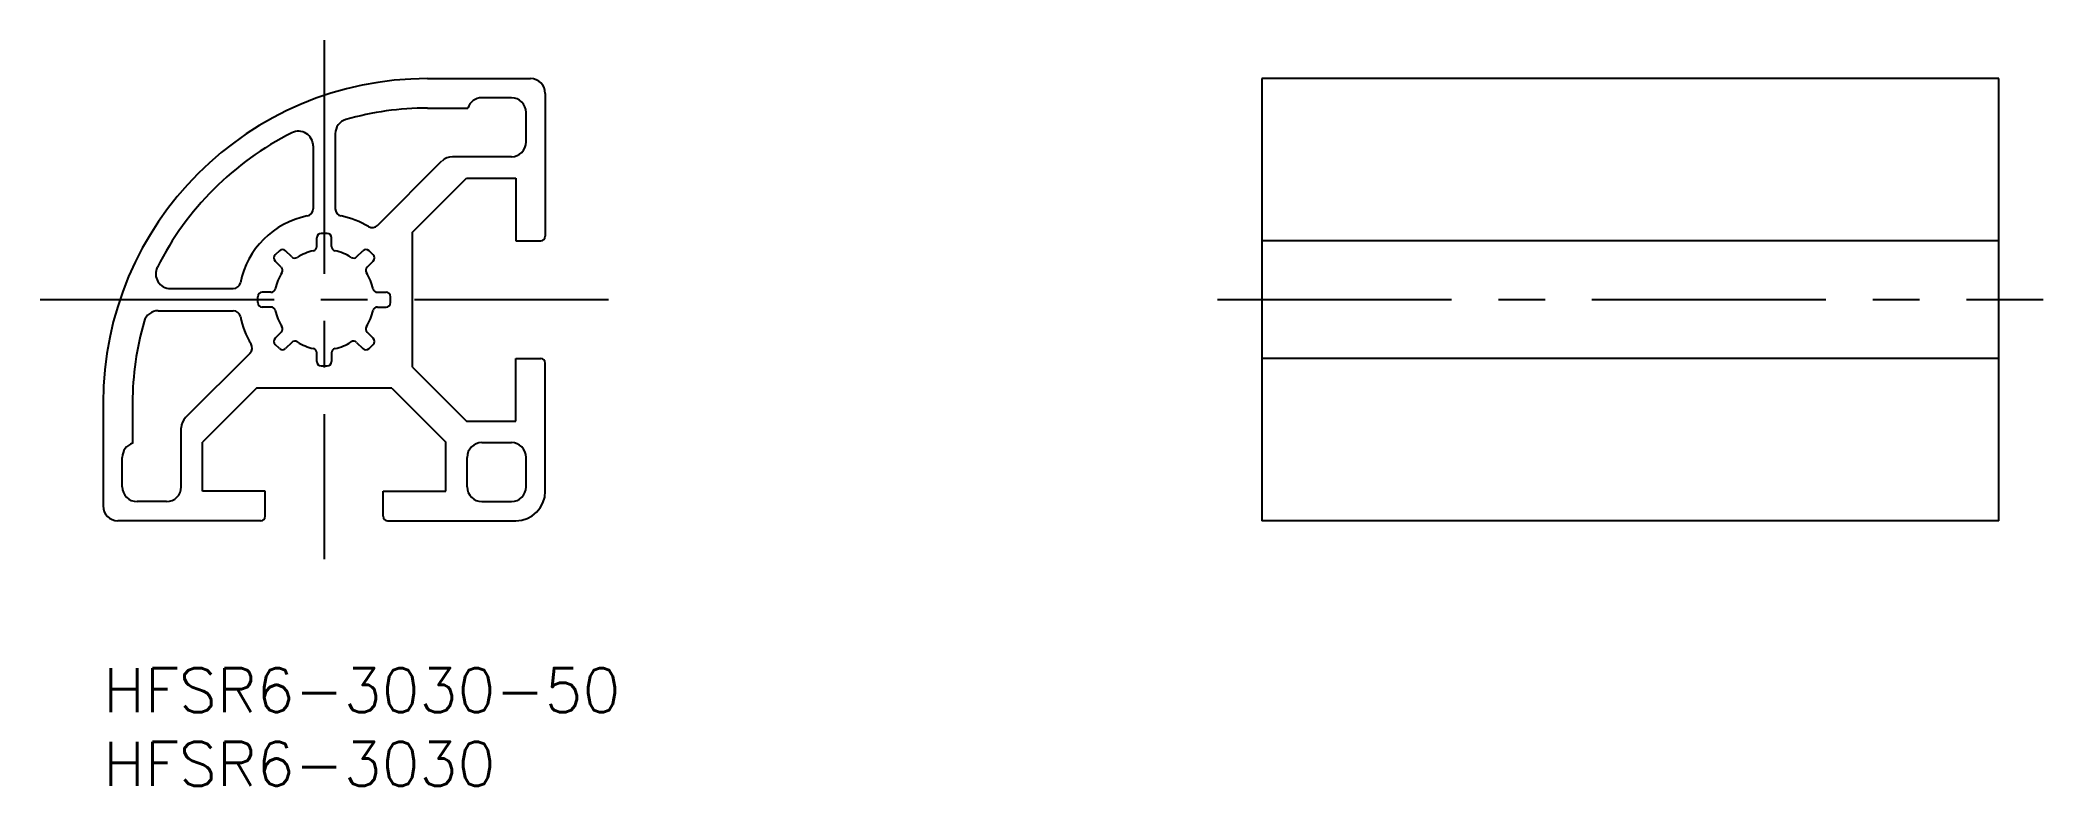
# Model space of a CAD drawing. Extents: x -4 to 132, y -8 to 43.
import ezdxf

# ---------------------------------------------------------------- set-up
doc = ezdxf.new("R2010")
doc.units = 0
doc.header["$LTSCALE"] = 0.5
doc.linetypes.add('CENTER', pattern=[50.8, 31.75, -6.35, 6.35, -6.35])
for name, color, linetype in [('MSM_CENTER', 1, 'CENTER'), ('MSM_CONTINUOUS', 7, 'CONTINUOUS'), ('MSM_PART_NUMBER', 7, 'CONTINUOUS')]:
    doc.layers.add(name, color=color, linetype=linetype)
doc.styles.get("Standard").update_dxf_attribs({"font": 'txt.shx', "height": 3, "bigfont": 'bigfont.shx'})

# ---------------------------------------------------------------- blocks, each defined once
blk = doc.blocks.new('*U2')
at = {"layer": 'MSM_PART_NUMBER'}
blk.add_text('HFSR6-3030-50', height=3, dxfattribs=at).set_placement((0, -3))
blk = doc.blocks.new('*U3')
at = {"layer": 'MSM_PART_NUMBER'}
blk.add_text('HFSR6-3030', height=3, dxfattribs=at).set_placement((0, -8))

msp = doc.modelspace()

# ---------------------------------------------------------------- linework, layer by layer
at = {"layer": 'MSM_CENTER'}
for p, q in [((15, 42.62), (15, 7.38)), ((-4.28, 25), (34.28, 25)), ((75.61, 25), (131.61, 25))]:
    msp.add_line(p, q, dxfattribs=at)
at = {"layer": 'MSM_CONTINUOUS'}
for p, q in [((22, 40), (29, 40)), ((128.61, 40), (78.61, 40)), ((78.61, 40), (78.61, 10)), ((128.61, 10), (128.61, 40)), ((27.7, 38.7), (25.7, 38.7)), ((30, 39), (30, 29.3)), ((22, 38), (24.75, 38)), ((28.7, 35.7), (28.7, 37.7)), ((14.25, 35.43), (14.25, 31.17)), ((15.75, 36.26), (15.75, 31.17)), ((18.62, 30.03), (22.99, 34.41)), ((27.7, 34.7), (23.7, 34.7)), ((21, 29.59), (24.66, 33.25)), ((24.66, 33.25), (28, 33.25)), ((28, 33.25), (28, 29)), ((14.5, 28.61), (14.5, 29.2)), ((15.2, 29.5), (14.8, 29.5)), ((15.5, 28.61), (15.5, 29.2)), ((21, 20.41), (21, 29.59)), ((28, 29), (29.7, 29)), ((128.61, 29), (78.61, 29)), ((11.96, 28.32), (11.68, 28.04)), ((12.09, 27.2), (11.68, 27.62)), ((12.8, 27.91), (12.38, 28.32)), ((17.2, 27.91), (17.62, 28.32)), ((17.91, 27.2), (18.32, 27.62)), ((18.32, 28.04), (18.04, 28.32)), ((4.57, 25.75), (8.83, 25.75)), ((10.5, 24.8), (10.5, 25.2)), ((11.39, 25.5), (10.8, 25.5)), ((11.39, 24.5), (10.8, 24.5)), ((18.61, 25.5), (19.2, 25.5)), ((18.61, 24.5), (19.2, 24.5)), ((19.5, 24.8), (19.5, 25.2)), ((3.74, 24.25), (8.83, 24.25)), ((12.09, 22.8), (11.68, 22.38)), ((11.96, 21.68), (11.68, 21.96)), ((12.8, 22.09), (12.38, 21.68)), ((17.2, 22.09), (17.62, 21.68)), ((17.91, 22.8), (18.32, 22.38)), ((18.04, 21.68), (18.32, 21.96)), ((9.97, 21.38), (5.59, 17.01)), ((14.5, 20.8), (14.5, 21.39)), ((14.8, 20.5), (15.2, 20.5)), ((15.5, 21.39), (15.5, 20.8)), ((21, 20.41), (24.66, 16.75)), ((28, 16.75), (28, 21)), ((28, 21), (29.7, 21)), ((30, 12), (30, 20.7)), ((128.61, 21), (78.61, 21)), ((0, 18), (0, 11)), ((2, 18), (2, 15.25)), ((2, 18), (2, 15.4)), ((10.41, 19), (6.75, 15.34)), ((19.59, 19), (10.41, 19)), ((19.59, 19), (23.25, 15.34)), ((24.66, 16.75), (28, 16.75)), ((5.3, 12.3), (5.3, 16.3)), ((6.75, 12), (6.75, 15.34)), ((23.25, 12), (23.25, 15.34)), ((25.7, 15.3), (27.7, 15.3)), ((1.3, 12.3), (1.3, 14.3)), ((24.7, 12.3), (24.7, 14.3)), ((28.7, 12.3), (28.7, 14.3)), ((4.3, 11.3), (2.3, 11.3)), ((11, 12), (6.75, 12)), ((11, 10.3), (11, 12)), ((19, 12), (23.25, 12)), ((19, 10.3), (19, 12)), ((25.7, 11.3), (27.7, 11.3)), ((10.7, 10), (1, 10)), ((19.3, 10), (28, 10)), ((128.61, 10), (78.61, 10))]:
    msp.add_line(p, q, dxfattribs=at)
for centre, radius, start, end in [((22, 18), 22, 90, 180), ((29, 39), 1, 0, 90), ((25.7, 37.7), 1, 90, 162.5424), ((27.7, 37.7), 1, 0, 90), ((16.75, 36.26), 1, 106.0404, 180), ((22, 18), 20, 90, 106.0404), ((22, 18), 20.5, 116.6615, 153.3385), ((13.25, 35.43), 1, 0, 116.6615), ((27.7, 35.7), 1, 270, 0), ((23.7, 33.7), 1, 90, 135), ((15, 25), 5.8, 101.4442, 168.5559), ((13.75, 31.17), 0.5, 281.4441, 0), ((16.25, 31.17), 0.5, 180, 258.5559), ((15, 25), 5.8, 58.7741, 78.5559), ((18.27, 30.39), 0.5, 238.7741, 315), ((14.2, 28.61), 0.3, 282.487, 0), ((14.8, 29.2), 0.3, 90, 180), ((15.2, 29.2), 0.3, 0, 90), ((15.8, 28.61), 0.3, 180, 257.5132), ((29.7, 29.3), 0.3, 270, 0), ((4.57, 26.75), 1, 153.3385, 270), ((11.89, 27.83), 0.3, 135, 225), ((12.17, 28.11), 0.3, 45, 135), ((11.88, 26.99), 0.3, 327.487, 45), ((13.01, 28.12), 0.3, 225, 302.5132), ((15, 25), 3.4, 102.487, 122.5132), ((15, 25), 3.4, 57.4869, 77.5132), ((16.99, 28.12), 0.3, 237.4869, 315), ((17.83, 28.11), 0.3, 45, 135), ((18.12, 26.99), 0.3, 135, 212.5132), ((18.11, 27.83), 0.3, 315, 45), ((8.83, 26.25), 0.5, 270, 348.5559), ((15, 25), 3.4, 147.487, 167.513), ((15, 25), 3.4, 12.487, 32.5132), ((10.8, 25.2), 0.3, 90, 180), ((10.8, 24.8), 0.3, 180, 270), ((11.39, 25.8), 0.3, 270, 347.513), ((11.39, 24.2), 0.3, 12.4868, 90), ((18.61, 25.8), 0.3, 192.487, 270), ((18.61, 24.2), 0.3, 90, 167.5132), ((19.2, 25.2), 0.3, 0, 90), ((19.2, 24.8), 0.3, 270, 0), ((22, 18), 20, 163.9596, 180), ((3.74, 23.25), 1, 90, 163.9596), ((8.83, 23.75), 0.5, 11.4442, 90), ((15, 25), 5.8, 191.4441, 211.2259), ((15, 25), 3.4, 192.4868, 212.5131), ((11.88, 23.01), 0.3, 315, 32.5131), ((18.12, 23.01), 0.3, 147.4869, 225), ((15, 25), 3.4, 327.4869, 347.5132), ((9.61, 21.73), 0.5, 315, 31.2259), ((11.89, 22.17), 0.3, 135, 225), ((13.01, 21.88), 0.3, 57.4868, 135), ((15, 25), 3.4, 237.4868, 257.5132), ((15, 25), 3.4, 282.4869, 302.5132), ((16.99, 21.88), 0.3, 45, 122.5132), ((18.11, 22.17), 0.3, 315, 45), ((12.17, 21.89), 0.3, 225, 315), ((14.2, 21.39), 0.3, 360, 77.5132), ((14.8, 20.8), 0.3, 180, 270), ((15.2, 20.8), 0.3, 270, 0), ((15.8, 21.39), 0.3, 102.4869, 180), ((17.83, 21.89), 0.3, 225, 315), ((29.7, 20.7), 0.3, 0, 90), ((6.3, 16.3), 1, 135, 180), ((2.3, 14.3), 1, 107.4576, 180), ((25.7, 14.3), 1, 90, 180), ((27.7, 14.3), 1, 0, 90), ((2.3, 12.3), 1, 180, 270), ((2.3, 12.3), 1, 180, 270), ((4.3, 12.3), 1, 270, 0), ((25.7, 12.3), 1, 180, 270), ((27.7, 12.3), 1, 270, 0), ((1, 11), 1, 180, 270), ((28, 12), 2, 270, 360), ((10.7, 10.3), 0.3, 270, 0), ((19.3, 10.3), 0.3, 180, 270)]:
    msp.add_arc(centre, radius, start, end, dxfattribs=at)

# ---------------------------------------------------------------- block references
for name in ['*U2', '*U3']:
    msp.add_blockref(name, (0, 0), dxfattribs=at)

doc.saveas('drawing.dxf')
